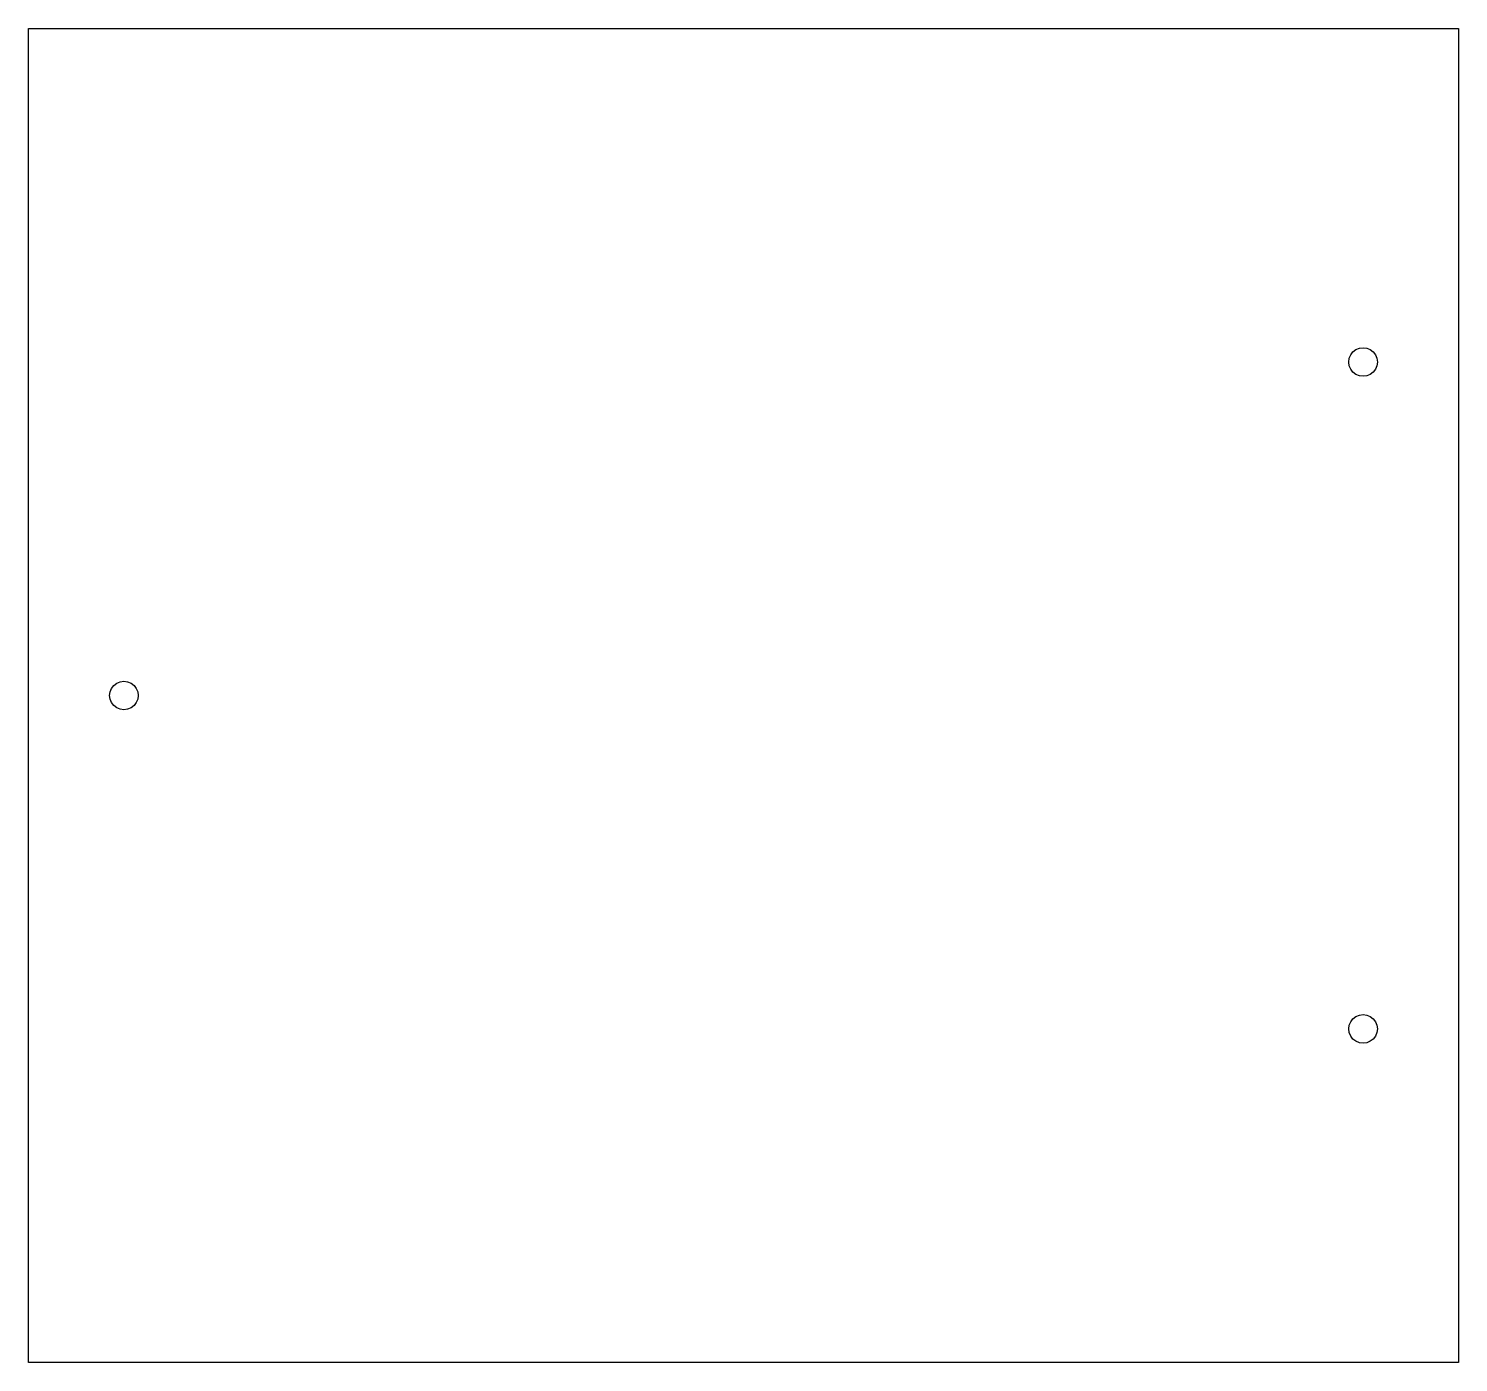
# Model space of a CAD drawing. Header units: metres. Extents: x -163 to -13, y -1056 to -916.
import ezdxf

# ---------------------------------------------------------------- set-up
doc = ezdxf.new("R2010")
doc.units = ezdxf.units.M

msp = doc.modelspace()

# ---------------------------------------------------------------- linework, layer by layer
at = {"layer": 'GROUP3'}
for p, q in [((-162.94, -915.53, 0), (-12.94, -915.53, 0)), ((-162.94, -1055.53, 0), (-162.94, -915.53, 0)), ((-12.94, -915.53, 0), (-12.94, -1055.53, 0)), ((-24.24, -949.78, 0), (-24, -949.47, 0)), ((-24, -949.47, 0), (-23.69, -949.23, 0)), ((-23.69, -949.23, 0), (-23.33, -949.08, 0)), ((-23.33, -949.08, 0), (-22.94, -949.03, 0)), ((-22.94, -949.03, 0), (-22.55, -949.08, 0)), ((-22.55, -949.08, 0), (-22.19, -949.23, 0)), ((-22.19, -949.23, 0), (-21.88, -949.47, 0)), ((-21.88, -949.47, 0), (-21.64, -949.78, 0)), ((-24.44, -950.53, 0), (-24.39, -950.14, 0)), ((-24.39, -950.92, 0), (-24.44, -950.53, 0)), ((-24.39, -950.14, 0), (-24.24, -949.78, 0)), ((-24.24, -951.28, 0), (-24.39, -950.92, 0)), ((-21.64, -949.78, 0), (-21.49, -950.14, 0)), ((-21.49, -950.92, 0), (-21.64, -951.28, 0)), ((-21.49, -950.14, 0), (-21.44, -950.53, 0)), ((-21.44, -950.53, 0), (-21.49, -950.92, 0)), ((-24, -951.59, 0), (-24.24, -951.28, 0)), ((-23.69, -951.83, 0), (-24, -951.59, 0)), ((-23.33, -951.98, 0), (-23.69, -951.83, 0)), ((-22.94, -952.03, 0), (-23.33, -951.98, 0)), ((-22.55, -951.98, 0), (-22.94, -952.03, 0)), ((-22.19, -951.83, 0), (-22.55, -951.98, 0)), ((-21.88, -951.59, 0), (-22.19, -951.83, 0)), ((-21.64, -951.28, 0), (-21.88, -951.59, 0)), ((-154.44, -985.53, 0), (-154.39, -985.14, 0)), ((-154.39, -985.14, 0), (-154.24, -984.78, 0)), ((-154.24, -984.78, 0), (-154, -984.47, 0)), ((-154, -984.47, 0), (-153.69, -984.23, 0)), ((-153.69, -984.23, 0), (-153.33, -984.08, 0)), ((-153.33, -984.08, 0), (-152.94, -984.03, 0)), ((-152.94, -984.03, 0), (-152.55, -984.08, 0)), ((-152.55, -984.08, 0), (-152.19, -984.23, 0)), ((-152.19, -984.23, 0), (-151.88, -984.47, 0)), ((-151.88, -984.47, 0), (-151.64, -984.78, 0)), ((-151.64, -984.78, 0), (-151.49, -985.14, 0)), ((-151.49, -985.14, 0), (-151.44, -985.53, 0)), ((-154.39, -985.92, 0), (-154.44, -985.53, 0)), ((-154.24, -986.28, 0), (-154.39, -985.92, 0)), ((-154, -986.59, 0), (-154.24, -986.28, 0)), ((-153.69, -986.83, 0), (-154, -986.59, 0)), ((-153.33, -986.98, 0), (-153.69, -986.83, 0)), ((-152.94, -987.03, 0), (-153.33, -986.98, 0)), ((-152.55, -986.98, 0), (-152.94, -987.03, 0)), ((-152.19, -986.83, 0), (-152.55, -986.98, 0)), ((-151.88, -986.59, 0), (-152.19, -986.83, 0)), ((-151.64, -986.28, 0), (-151.88, -986.59, 0)), ((-151.49, -985.92, 0), (-151.64, -986.28, 0)), ((-151.44, -985.53, 0), (-151.49, -985.92, 0)), ((-24.39, -1020.14), (-24.24, -1019.78)), ((-24.24, -1019.78), (-24, -1019.47)), ((-24, -1019.47), (-23.69, -1019.23)), ((-23.69, -1019.23), (-23.33, -1019.08)), ((-23.33, -1019.08), (-22.94, -1019.03)), ((-22.94, -1019.03), (-22.55, -1019.08)), ((-22.55, -1019.08), (-22.19, -1019.23)), ((-22.19, -1019.23), (-21.88, -1019.47)), ((-21.88, -1019.47), (-21.64, -1019.78)), ((-21.64, -1019.78), (-21.49, -1020.14)), ((-24.44, -1020.53), (-24.39, -1020.14)), ((-24.39, -1020.92), (-24.44, -1020.53)), ((-24.24, -1021.28), (-24.39, -1020.92)), ((-24, -1021.59), (-24.24, -1021.28)), ((-21.64, -1021.28), (-21.88, -1021.59)), ((-21.49, -1020.92), (-21.64, -1021.28)), ((-21.49, -1020.14), (-21.44, -1020.53)), ((-21.44, -1020.53), (-21.49, -1020.92)), ((-23.69, -1021.83), (-24, -1021.59)), ((-23.33, -1021.98), (-23.69, -1021.83)), ((-22.94, -1022.03), (-23.33, -1021.98)), ((-22.55, -1021.98), (-22.94, -1022.03)), ((-22.19, -1021.83), (-22.55, -1021.98)), ((-21.88, -1021.59), (-22.19, -1021.83)), ((-12.94, -1055.53, 0), (-162.94, -1055.53, 0))]:
    msp.add_line(p, q, dxfattribs=at)

doc.saveas('drawing.dxf')
